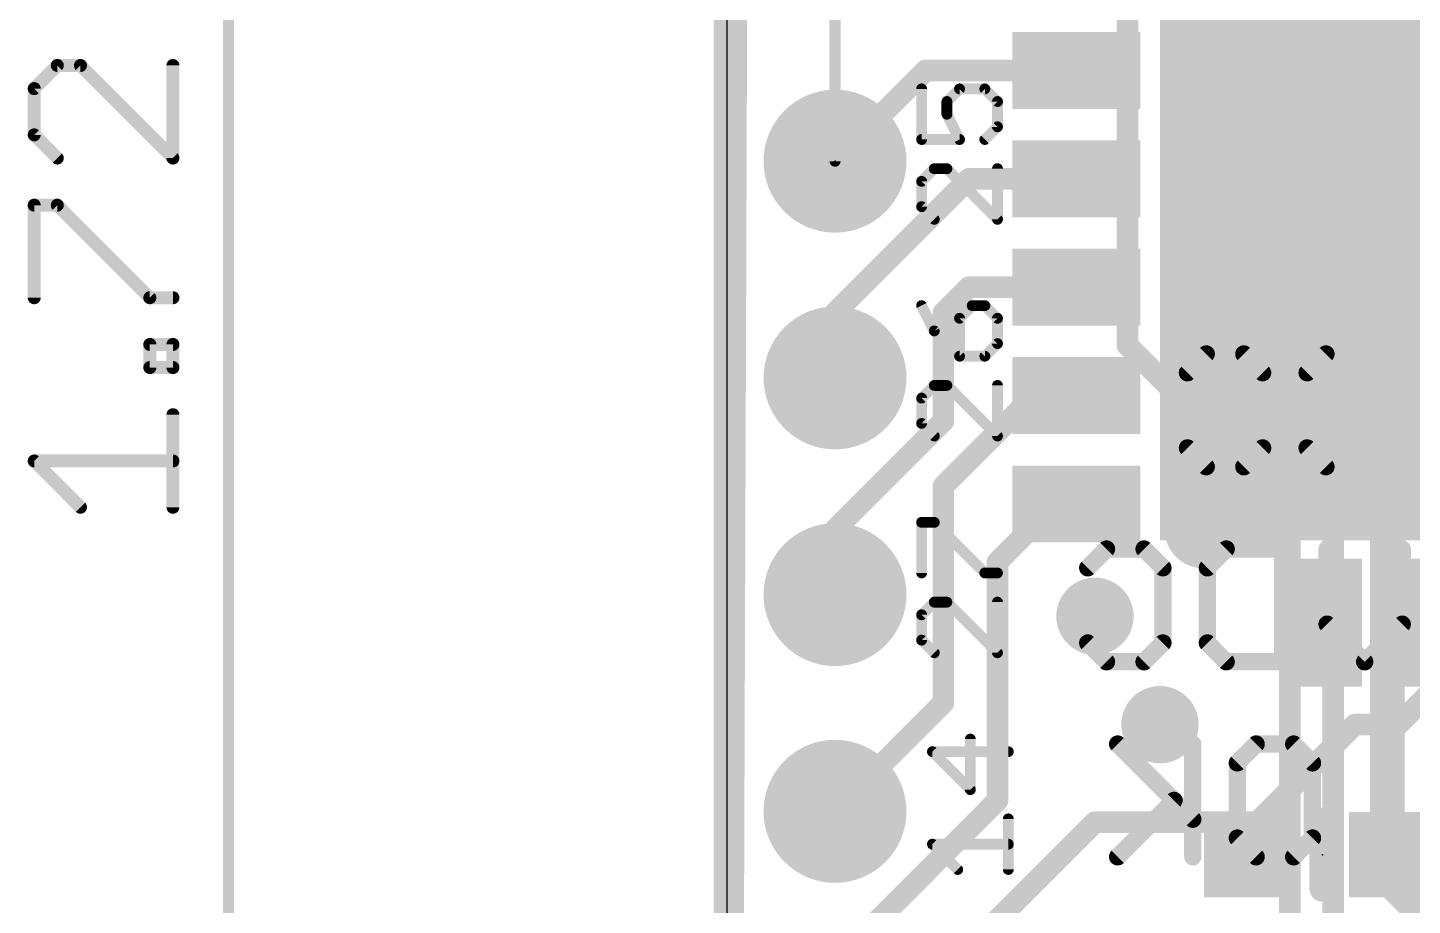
# Model space of a CAD drawing. Extents: x -8.2 to 30.2, y -5.3 to 52.8.
# Drawn here: x -8.2 to 8.04, y 14.77 to 25.06 of the extents above; entities that cross this region are included whole.
import ezdxf

# ---------------------------------------------------------------- set-up
doc = ezdxf.new("R2010")
doc.units = 0
for name, color, linetype in [('1', 12, 'CONTINUOUS'), ('16', 5, 'CONTINUOUS'), ('17', 110, 'CONTINUOUS'), ('18', 110, 'CONTINUOUS'), ('20', 53, 'CONTINUOUS'), ('21', 40, 'CONTINUOUS'), ('22', 6, 'CONTINUOUS'), ('23', 53, 'CONTINUOUS'), ('47', 253, 'CONTINUOUS')]:
    doc.layers.add(name, color=color, linetype=linetype)

# ---------------------------------------------------------------- blocks, each defined once
blk = doc.blocks.new('RECT')
blk.add_solid([(-0.5, -0.5), (0.5, -0.5), (-0.5, 0.5), (0.5, 0.5)])
blk = doc.blocks.new('ROUNDP')
at = {"const_width": 0.5}
blk.add_lwpolyline([(0, -0.25, 1), (0, 0.25, 1), (0, -0.25)], format="xyb", dxfattribs=at)
blk = doc.blocks.new('ROUNDV')
at = {"const_width": 0.5}
blk.add_lwpolyline([(0, -0.25, 1), (0, 0.25, 1), (0, -0.25)], format="xyb", dxfattribs=at)

msp = doc.modelspace()

# ---------------------------------------------------------------- linework, layer by layer
at = {"layer": '1'}
for points, const_width in [([(0, 0), (0.127, 36.703)], 0.3048), ([(2.333, 24.558), (1.27, 23.495)], 0.254), ([(4.1, 24.558), (2.333, 24.558)], 0.254), ([(2.841, 23.288), (1.27, 21.717)], 0.254), ([(4.1, 23.288), (2.841, 23.288)], 0.254), ([(2.841, 22.018), (2.54, 21.717)], 0.254), ([(4.1, 22.018), (2.841, 22.018)], 0.254), ([(1.27, 21.717), (1.27, 20.955)], 0.254), ([(2.54, 21.717), (2.54, 20.447)], 0.254), ([(3.603, 20.748), (2.54, 19.685)], 0.254), ([(4.1, 20.748), (3.603, 20.748)], 0.254), ([(2.54, 20.447), (1.27, 19.177)], 0.254), ([(2.54, 19.685), (2.54, 17.145)], 0.254), ([(3.857, 19.478), (3.175, 18.796)], 0.254), ([(4.1, 19.478), (3.857, 19.478)], 0.254), ([(1.27, 19.177), (1.27, 18.415)], 0.254), ([(3.175, 18.796), (3.175, 16.002)], 0.254), ([(8.27, 17.287), (7.874, 16.891)], 0.254), ([(2.54, 17.145), (1.27, 15.875)], 0.254), ([(7.366, 16.891), (6.223, 15.748)], 0.254), ([(7.874, 16.891), (7.366, 16.891)], 0.254), ([(3.175, 16.002), (1.27, 14.097)], 0.254), ([(4.318, 15.748), (2.54, 13.97)], 0.254), ([(4.318, 15.748), (6.223, 15.748)], 0.254), ([(6.135, 15.66), (6.223, 15.748)], 0.254), ([(6.135, 15.367), (6.135, 15.66)], 0.254), ([(6.223, 15.748), (6.516, 15.748)], 0.254), ([(7.835, 15.367), (8.216, 15.748)], 0.254)]:
    msp.add_lwpolyline(points, dxfattribs=dict(at, const_width=const_width))
at = {"layer": '1', "const_width": 0.127}
for points in [[(2.333, 24.6215, 1), (2.333, 24.4945)], [(2.3779, 24.5131, 1), (2.2881, 24.6029)], [(4.1, 24.4945, 1), (4.1, 24.6215)], [(1.2251, 23.5399, 1), (1.3149, 23.4501)], [(2.841, 23.3515, 1), (2.841, 23.2245)], [(2.8859, 23.2431, 1), (2.7961, 23.3329)], [(4.1, 23.2245, 1), (4.1, 23.3515)], [(2.841, 22.0815, 1), (2.841, 21.9545)], [(2.8859, 21.9731, 1), (2.7961, 22.0629)], [(4.1, 21.9545, 1), (4.1, 22.0815)], [(1.3335, 21.717, 1), (1.2065, 21.717)], [(1.2251, 21.7619, 1), (1.3149, 21.6721)], [(2.6035, 21.717, 1), (2.4765, 21.717)], [(2.4951, 21.7619, 1), (2.5849, 21.6721)], [(1.2065, 20.955, 1), (1.3335, 20.955)], [(3.603, 20.8115, 1), (3.603, 20.6845)], [(3.6479, 20.7031, 1), (3.5581, 20.7929)], [(4.1, 20.6845, 1), (4.1, 20.8115)], [(2.4765, 20.447, 1), (2.6035, 20.447)], [(2.5849, 20.4021, 1), (2.4951, 20.4919)], [(2.6035, 19.685, 1), (2.4765, 19.685)], [(2.4951, 19.7299, 1), (2.5849, 19.6401)], [(3.857, 19.5415, 1), (3.857, 19.4145)], [(3.9019, 19.4331, 1), (3.8121, 19.5229)], [(4.1, 19.4145, 1), (4.1, 19.5415)], [(1.3335, 19.177, 1), (1.2065, 19.177)], [(1.2251, 19.2219, 1), (1.3149, 19.1321)], [(3.2385, 18.796, 1), (3.1115, 18.796)], [(3.1301, 18.8409, 1), (3.2199, 18.7511)], [(1.2065, 18.415, 1), (1.3335, 18.415)], [(2.5849, 17.1001, 1), (2.4951, 17.1899)], [(2.4765, 17.145, 1), (2.6035, 17.145)], [(7.366, 16.9545, 1), (7.366, 16.8275)], [(7.4109, 16.8461, 1), (7.3211, 16.9359)], [(7.8291, 16.9359, 1), (7.9189, 16.8461)], [(7.874, 16.8275, 1), (7.874, 16.9545)], [(3.2199, 15.9571, 1), (3.1301, 16.0469)], [(1.2251, 15.9199, 1), (1.3149, 15.8301)], [(3.1115, 16.002, 1), (3.2385, 16.002)], [(4.318, 15.8115, 1), (4.318, 15.6845)], [(4.3629, 15.7031, 1), (4.2731, 15.7929)], [(6.1985, 15.66, 1), (6.0715, 15.66)], [(6.0901, 15.7049, 1), (6.1799, 15.6151)], [(6.223, 15.8115, 1), (6.223, 15.6845)], [(6.1781, 15.7929, 1), (6.2679, 15.7031)], [(6.2679, 15.7031, 1), (6.1781, 15.7929)], [(6.223, 15.6845, 1), (6.223, 15.8115)], [(6.516, 15.6845, 1), (6.516, 15.8115)], [(6.0715, 15.367, 1), (6.1985, 15.367)], [(7.7901, 15.4119, 1), (7.8799, 15.3221)]]:
    msp.add_lwpolyline(points, format="xyb", dxfattribs=at)
at = {"layer": '16'}
for points, const_width in [([(0, 0), (0, 36.703)], 0.3048), ([(4.699, 21.336), (4.699, 35.7505)], 0.254), ([(5.334, 21.463), (5.334, 33.02)], 0.254), ([(5.969, 21.717), (5.969, 32.385)], 0.4064), ([(7.747, 19.939), (5.969, 21.717)], 0.4064), ([(6.604, 19.431), (4.699, 21.336)], 0.254), ([(7.112, 19.685), (5.334, 21.463)], 0.254), ([(7.747, 15.113), (7.747, 19.939)], 0.4064), ([(7.112, 11.43), (7.112, 19.685)], 0.254), ([(6.604, 11.049), (6.604, 19.431)], 0.254), ([(8.636, 14.224), (7.747, 15.113)], 0.4064)]:
    msp.add_lwpolyline(points, dxfattribs=dict(at, const_width=const_width))
for points, const_width in [([(6.0408, 21.7888, 1), (5.8972, 21.6452)], 0.2032), ([(5.8674, 21.717, 1), (6.0706, 21.717)], 0.2032), ([(4.7439, 21.3809, 1), (4.6541, 21.2911)], 0.127), ([(5.3789, 21.5079, 1), (5.2891, 21.4181)], 0.127), ([(5.2705, 21.463, 1), (5.3975, 21.463)], 0.127), ([(4.6355, 21.336, 1), (4.7625, 21.336)], 0.127), ([(7.8486, 19.939, 1), (7.6454, 19.939)], 0.2032), ([(7.6752, 19.8672, 1), (7.8188, 20.0108)], 0.2032), ([(7.1755, 19.685, 1), (7.0485, 19.685)], 0.127), ([(7.0671, 19.6401, 1), (7.1569, 19.7299)], 0.127), ([(6.6675, 19.431, 1), (6.5405, 19.431)], 0.127), ([(6.5591, 19.3861, 1), (6.6489, 19.4759)], 0.127), ([(7.8188, 15.1848, 1), (7.6752, 15.0412)], 0.2032), ([(7.6454, 15.113, 1), (7.8486, 15.113)], 0.2032)]:
    msp.add_lwpolyline(points, format="xyb", dxfattribs=dict(at, const_width=const_width))
at = {"layer": '20'}
msp.add_line((0, 41.148), (0, 2.54), dxfattribs=at)
at = {"layer": '21'}
for points, const_width in [([(2.2852, 24.3422), (2.2852, 23.749)], 0.127), ([(2.5818, 24.1939), (2.7301, 24.3422)], 0.127), ([(2.7301, 24.3422), (3.0267, 24.3422)], 0.127), ([(3.0267, 24.3422), (3.175, 24.1939)], 0.127), ([(2.5818, 24.0456), (2.5818, 24.1939)], 0.127), ([(3.175, 24.1939), (3.175, 23.8973)], 0.127), ([(2.7301, 23.749), (2.5818, 24.0456)], 0.127), ([(3.175, 23.8973), (3.0267, 23.749)], 0.127), ([(2.2852, 23.749), (2.7301, 23.749)], 0.127), ([(2.4335, 23.4067), (2.2852, 23.2584)], 0.127), ([(2.5818, 23.4067), (2.4335, 23.4067)], 0.127), ([(3.175, 22.8135), (2.5818, 23.4067)], 0.127), ([(3.175, 23.4067), (3.175, 22.8135)], 0.127), ([(2.2852, 23.2584), (2.2852, 22.9618)], 0.127), ([(2.2852, 22.9618), (2.4335, 22.8135)], 0.127), ([(2.2852, 21.8022), (2.4335, 21.5056)], 0.127), ([(2.8784, 21.8022), (2.7301, 21.6539)], 0.127), ([(3.0267, 21.8022), (2.8784, 21.8022)], 0.127), ([(3.175, 21.6539), (3.0267, 21.8022)], 0.127), ([(2.7301, 21.6539), (2.7301, 21.209)], 0.127), ([(3.175, 21.3573), (3.175, 21.6539)], 0.127), ([(2.4335, 21.5056), (2.7301, 21.209)], 0.127), ([(2.7301, 21.209), (3.0267, 21.209)], 0.127), ([(3.0267, 21.209), (3.175, 21.3573)], 0.127), ([(2.4335, 20.8667), (2.2852, 20.7184)], 0.127), ([(2.2852, 20.7184), (2.2852, 20.4218)], 0.127), ([(2.5818, 20.8667), (2.4335, 20.8667)], 0.127), ([(3.175, 20.2735), (2.5818, 20.8667)], 0.127), ([(3.175, 20.8667), (3.175, 20.2735)], 0.127), ([(2.2852, 20.4218), (2.4335, 20.2735)], 0.127), ([(2.2852, 18.669), (2.2852, 19.2622)], 0.127), ([(2.2852, 19.2622), (2.4335, 19.2622)], 0.127), ([(2.4335, 19.2622), (3.0267, 18.669)], 0.127), ([(3.0267, 18.669), (3.175, 18.669)], 0.127), ([(2.4335, 18.3267), (2.2852, 18.1784)], 0.127), ([(2.5818, 18.3267), (2.4335, 18.3267)], 0.127), ([(3.175, 17.7335), (2.5818, 18.3267)], 0.127), ([(3.175, 18.3267), (3.175, 17.7335)], 0.127), ([(2.2852, 18.1784), (2.2852, 17.8818)], 0.127), ([(2.2852, 17.8818), (2.4335, 17.7335)], 0.127), ([(2.8571, 16.129), (2.8571, 16.7222)], 0.127), ([(3.302, 16.5739), (2.4122, 16.5739)], 0.127), ([(2.4122, 16.5739), (2.8571, 16.129)], 0.127), ([(6.985, 15.767), (6.985, 14.967)], 0.3048), ([(3.302, 15.1935), (3.302, 15.7867)], 0.127), ([(2.7088, 15.1935), (2.4122, 15.4901)], 0.127), ([(2.4122, 15.4901), (3.302, 15.4901)], 0.127)]:
    msp.add_lwpolyline(points, dxfattribs=dict(at, const_width=const_width))
for points, const_width in [([(2.317, 24.3422, 1), (2.2535, 24.3422)], 0.0635), ([(2.7301, 24.3739, 1), (2.7301, 24.3104)], 0.0635), ([(2.7526, 24.3197, 1), (2.7077, 24.3646)], 0.0635), ([(3.0492, 24.3646, 1), (3.0043, 24.3197)], 0.0635), ([(3.0267, 24.3104, 1), (3.0267, 24.3739)], 0.0635), ([(2.6136, 24.1939, 1), (2.5501, 24.1939)], 0.0635), ([(2.5594, 24.2163, 1), (2.6043, 24.1714)], 0.0635), ([(3.2068, 24.1939, 1), (3.1433, 24.1939)], 0.0635), ([(3.1525, 24.1714, 1), (3.1975, 24.2163)], 0.0635), ([(2.6102, 24.0598, 1), (2.5534, 24.0314)], 0.0635), ([(2.5501, 24.0456, 1), (2.6136, 24.0456)], 0.0635), ([(3.1433, 23.8973, 1), (3.2068, 23.8973)], 0.0635), ([(3.1975, 23.8748, 1), (3.1525, 23.9197)], 0.0635), ([(2.2852, 23.7808, 1), (2.2852, 23.7173)], 0.0635), ([(2.2535, 23.749, 1), (2.317, 23.749)], 0.0635), ([(2.7017, 23.7348, 1), (2.7585, 23.7632)], 0.0635), ([(2.7301, 23.7173, 1), (2.7301, 23.7808)], 0.0635), ([(3.0043, 23.7715, 1), (3.0492, 23.7265)], 0.0635), ([(2.4335, 23.4384, 1), (2.4335, 23.3749)], 0.0635), ([(2.456, 23.3842, 1), (2.4111, 23.4291)], 0.0635), ([(2.6043, 23.4291, 1), (2.5594, 23.3842)], 0.0635), ([(2.5818, 23.3749, 1), (2.5818, 23.4384)], 0.0635), ([(3.2068, 23.4067, 1), (3.1433, 23.4067)], 0.0635), ([(2.317, 23.2584, 1), (2.2535, 23.2584)], 0.0635), ([(2.2628, 23.2808, 1), (2.3077, 23.2359)], 0.0635), ([(2.2535, 22.9618, 1), (2.317, 22.9618)], 0.0635), ([(2.3077, 22.9842, 1), (2.2628, 22.9393)], 0.0635), ([(2.4111, 22.791, 1), (2.456, 22.8359)], 0.0635), ([(3.1433, 22.8135, 1), (3.2068, 22.8135)], 0.0635), ([(3.1525, 22.791, 1), (3.1975, 22.8359)], 0.0635), ([(2.3136, 21.8164, 1), (2.2568, 21.788)], 0.0635), ([(2.8784, 21.8339, 1), (2.8784, 21.7704)], 0.0635), ([(2.9009, 21.7797, 1), (2.856, 21.8246)], 0.0635), ([(3.0492, 21.8246, 1), (3.0043, 21.7797)], 0.0635), ([(3.0267, 21.7704, 1), (3.0267, 21.8339)], 0.0635), ([(2.7619, 21.6539, 1), (2.6984, 21.6539)], 0.0635), ([(2.7077, 21.6763, 1), (2.7526, 21.6314)], 0.0635), ([(3.2068, 21.6539, 1), (3.1433, 21.6539)], 0.0635), ([(3.1525, 21.6314, 1), (3.1975, 21.6763)], 0.0635), ([(2.456, 21.528, 1), (2.4111, 21.4831)], 0.0635), ([(2.4051, 21.4914, 1), (2.4619, 21.5198)], 0.0635), ([(2.7301, 21.2407, 1), (2.7301, 21.1773)], 0.0635), ([(3.0267, 21.1773, 1), (3.0267, 21.2407)], 0.0635), ([(3.1433, 21.3573, 1), (3.2068, 21.3573)], 0.0635), ([(3.1975, 21.3348, 1), (3.1525, 21.3797)], 0.0635), ([(2.6984, 21.209, 1), (2.7619, 21.209)], 0.0635), ([(2.7077, 21.1865, 1), (2.7526, 21.2315)], 0.0635), ([(3.0043, 21.2315, 1), (3.0492, 21.1865)], 0.0635), ([(2.317, 20.7184, 1), (2.2535, 20.7184)], 0.0635), ([(2.4335, 20.8984, 1), (2.4335, 20.8349)], 0.0635), ([(2.456, 20.8442, 1), (2.4111, 20.8891)], 0.0635), ([(2.6043, 20.8891, 1), (2.5594, 20.8442)], 0.0635), ([(2.5818, 20.8349, 1), (2.5818, 20.8984)], 0.0635), ([(3.2068, 20.8667, 1), (3.1433, 20.8667)], 0.0635), ([(2.2628, 20.7408, 1), (2.3077, 20.6959)], 0.0635), ([(2.3077, 20.4442, 1), (2.2628, 20.3993)], 0.0635), ([(2.2535, 20.4218, 1), (2.317, 20.4218)], 0.0635), ([(2.4111, 20.251, 1), (2.456, 20.2959)], 0.0635), ([(3.1433, 20.2735, 1), (3.2068, 20.2735)], 0.0635), ([(3.1525, 20.251, 1), (3.1975, 20.2959)], 0.0635), ([(2.317, 19.2622, 1), (2.2535, 19.2622)], 0.0635), ([(2.2852, 19.2939, 1), (2.2852, 19.2304)], 0.0635), ([(2.456, 19.2846, 1), (2.4111, 19.2397)], 0.0635), ([(2.4335, 19.2304, 1), (2.4335, 19.2939)], 0.0635), ([(2.2535, 18.669, 1), (2.317, 18.669)], 0.0635), ([(3.0267, 18.7007, 1), (3.0267, 18.6373)], 0.0635), ([(3.0043, 18.6465, 1), (3.0492, 18.6915)], 0.0635), ([(3.175, 18.6373, 1), (3.175, 18.7007)], 0.0635), ([(2.4335, 18.3584, 1), (2.4335, 18.2949)], 0.0635), ([(2.456, 18.3042, 1), (2.4111, 18.3491)], 0.0635), ([(2.6043, 18.3491, 1), (2.5594, 18.3042)], 0.0635), ([(2.5818, 18.2949, 1), (2.5818, 18.3584)], 0.0635), ([(3.2068, 18.3267, 1), (3.1433, 18.3267)], 0.0635), ([(2.317, 18.1784, 1), (2.2535, 18.1784)], 0.0635), ([(2.2628, 18.2008, 1), (2.3077, 18.1559)], 0.0635), ([(2.2535, 17.8818, 1), (2.317, 17.8818)], 0.0635), ([(2.3077, 17.9042, 1), (2.2628, 17.8593)], 0.0635), ([(2.4111, 17.711, 1), (2.456, 17.7559)], 0.0635), ([(3.1433, 17.7335, 1), (3.2068, 17.7335)], 0.0635), ([(3.1525, 17.711, 1), (3.1975, 17.7559)], 0.0635), ([(2.8889, 16.7222, 1), (2.8254, 16.7222)], 0.0635), ([(2.4122, 16.6056, 1), (2.4122, 16.5421)], 0.0635), ([(2.4347, 16.5963, 1), (2.3898, 16.5514)], 0.0635), ([(3.302, 16.5421, 1), (3.302, 16.6056)], 0.0635), ([(2.8254, 16.129, 1), (2.8889, 16.129)], 0.0635), ([(2.8347, 16.1065, 1), (2.8796, 16.1515)], 0.0635), ([(7.0612, 15.767, 1), (6.9088, 15.767)], 0.1524), ([(3.3338, 15.7867, 1), (3.2702, 15.7867)], 0.0635), ([(2.4122, 15.5218, 1), (2.4122, 15.4583)], 0.0635), ([(2.4347, 15.5125, 1), (2.3898, 15.4676)], 0.0635), ([(3.302, 15.4583, 1), (3.302, 15.5218)], 0.0635), ([(2.6864, 15.171, 1), (2.7313, 15.2159)], 0.0635), ([(3.2702, 15.1935, 1), (3.3338, 15.1935)], 0.0635), ([(6.9088, 14.967, 1), (7.0612, 14.967)], 0.1524)]:
    msp.add_lwpolyline(points, format="xyb", dxfattribs=dict(at, const_width=const_width))
at = {"layer": '22', "const_width": 0.2032}
for points in [[(5.4024, 21.0152), (5.6227, 21.2355)], [(5.6227, 21.2355), (6.0633, 21.2355)], [(6.0633, 21.2355), (6.2837, 21.0152)], [(6.8056, 21.0152), (7.026, 21.2355)], [(7.026, 21.2355), (7.6869, 21.2355)], [(7.6869, 21.2355), (7.6869, 19.9136)], [(6.2837, 21.0152), (6.2837, 20.1339)], [(6.8056, 20.1339), (6.8056, 21.0152)], [(5.6227, 19.9136), (5.4024, 20.1339)], [(6.2837, 20.1339), (6.0633, 19.9136)], [(7.026, 19.9136), (6.8056, 20.1339)], [(6.0633, 19.9136), (5.6227, 19.9136)], [(7.6869, 19.9136), (7.026, 19.9136)], [(4.233, 18.7292), (4.4533, 18.9495)], [(4.4533, 18.9495), (4.8939, 18.9495)], [(4.8939, 18.9495), (5.1143, 18.7292)], [(5.6363, 18.7292), (5.8566, 18.9495)], [(5.8566, 18.9495), (6.5175, 18.9495)], [(6.5175, 18.9495), (6.5175, 17.6276)], [(7.0395, 18.0682), (7.0395, 18.9495)], [(7.9208, 18.9495), (7.9208, 18.0682)], [(5.1143, 18.7292), (5.1143, 17.8479)], [(5.6363, 17.8479), (5.6363, 18.7292)], [(7.4802, 17.6276), (7.0395, 18.0682)], [(7.9208, 18.0682), (7.4802, 17.6276)], [(4.4533, 17.6276), (4.233, 17.8479)], [(5.1143, 17.8479), (4.8939, 17.6276)], [(5.8566, 17.6276), (5.6363, 17.8479)], [(4.8939, 17.6276), (4.4533, 17.6276)], [(6.5175, 17.6276), (5.8566, 17.6276)], [(5.4651, 15.7822), (4.5838, 16.6635)], [(5.4651, 16.6635), (5.4651, 15.3416)], [(5.9871, 16.4432), (6.2074, 16.6635)], [(6.2074, 16.6635), (6.648, 16.6635)], [(6.648, 16.6635), (6.8684, 16.4432)], [(5.9871, 15.5619), (5.9871, 16.4432)], [(6.8684, 16.4432), (6.8684, 15.5619)], [(5.2448, 16.0026), (4.5838, 15.3416)], [(6.2074, 15.3416), (5.9871, 15.5619)], [(6.8684, 15.5619), (6.648, 15.3416)], [(6.648, 15.3416), (6.2074, 15.3416)]]:
    msp.add_lwpolyline(points, dxfattribs=at)
at = {"layer": '22', "const_width": 0.1016}
for points in [[(5.6227, 21.2863, 1), (5.6227, 21.1847)], [(5.6586, 21.1996, 1), (5.5868, 21.2714)], [(6.0993, 21.2714, 1), (6.0274, 21.1996)], [(6.0633, 21.1847, 1), (6.0633, 21.2863)], [(7.026, 21.2863, 1), (7.026, 21.1847)], [(7.0619, 21.1996, 1), (6.9901, 21.2714)], [(7.7377, 21.2355, 1), (7.6361, 21.2355)], [(7.6869, 21.1847, 1), (7.6869, 21.2863)], [(6.3345, 21.0152, 1), (6.2329, 21.0152)], [(6.8564, 21.0152, 1), (6.7549, 21.0152)], [(5.3665, 21.0511, 1), (5.4383, 20.9793)], [(6.2477, 20.9793, 1), (6.3196, 21.0511)], [(6.7697, 21.0511, 1), (6.8416, 20.9793)], [(5.4383, 20.1698, 1), (5.3665, 20.098)], [(6.2329, 20.1339, 1), (6.3345, 20.1339)], [(6.3196, 20.098, 1), (6.2477, 20.1698)], [(6.8416, 20.1698, 1), (6.7697, 20.098)], [(6.7549, 20.1339, 1), (6.8564, 20.1339)], [(5.6227, 19.9644, 1), (5.6227, 19.8628)], [(5.5868, 19.8777, 1), (5.6586, 19.9495)], [(6.0274, 19.9495, 1), (6.0993, 19.8777)], [(6.0633, 19.8628, 1), (6.0633, 19.9644)], [(7.026, 19.9644, 1), (7.026, 19.8628)], [(6.9901, 19.8777, 1), (7.0619, 19.9495)], [(7.6869, 19.8628, 1), (7.6869, 19.9644)], [(7.6361, 19.9136, 1), (7.7377, 19.9136)], [(4.4533, 19.0003, 1), (4.4533, 18.8987)], [(4.4892, 18.9136, 1), (4.4174, 18.9854)], [(4.9299, 18.9854, 1), (4.858, 18.9136)], [(4.8939, 18.8987, 1), (4.8939, 19.0003)], [(5.8566, 19.0003, 1), (5.8566, 18.8987)], [(5.8925, 18.9136, 1), (5.8207, 18.9854)], [(6.5683, 18.9495, 1), (6.4667, 18.9495)], [(6.5175, 18.8987, 1), (6.5175, 19.0003)], [(7.0903, 18.9495, 1), (6.9887, 18.9495)], [(7.9716, 18.9495, 1), (7.87, 18.9495)], [(4.1971, 18.7651, 1), (4.2689, 18.6933)], [(5.1651, 18.7292, 1), (5.0635, 18.7292)], [(5.0783, 18.6933, 1), (5.1502, 18.7651)], [(5.6003, 18.7651, 1), (5.6722, 18.6933)], [(5.6871, 18.7292, 1), (5.5855, 18.7292)], [(7.0755, 18.1042, 1), (7.0036, 18.0323)], [(6.9887, 18.0682, 1), (7.0903, 18.0682)], [(7.87, 18.0682, 1), (7.9716, 18.0682)], [(7.9567, 18.0323, 1), (7.8849, 18.1042)], [(4.2689, 17.8838, 1), (4.1971, 17.812)], [(5.0635, 17.8479, 1), (5.1651, 17.8479)], [(5.1502, 17.812, 1), (5.0783, 17.8838)], [(5.6722, 17.8838, 1), (5.6003, 17.812)], [(5.5855, 17.8479, 1), (5.6871, 17.8479)], [(4.4533, 17.6784, 1), (4.4533, 17.5768)], [(4.4174, 17.5917, 1), (4.4892, 17.6635)], [(4.858, 17.6635, 1), (4.9299, 17.5917)], [(4.8939, 17.5768, 1), (4.8939, 17.6784)], [(5.8566, 17.6784, 1), (5.8566, 17.5768)], [(5.8207, 17.5917, 1), (5.8925, 17.6635)], [(6.5175, 17.5768, 1), (6.5175, 17.6784)], [(7.4443, 17.6635, 1), (7.5161, 17.5917)], [(7.4443, 17.5917, 1), (7.5161, 17.6635)], [(6.4667, 17.6276, 1), (6.5683, 17.6276)], [(4.6197, 16.6994, 1), (4.5479, 16.6276)], [(5.5159, 16.6635, 1), (5.4143, 16.6635)], [(6.2074, 16.7143, 1), (6.2074, 16.6127)], [(6.2433, 16.6276, 1), (6.1715, 16.6994)], [(6.684, 16.6994, 1), (6.6121, 16.6276)], [(6.648, 16.6127, 1), (6.648, 16.7143)], [(6.0379, 16.4432, 1), (5.9363, 16.4432)], [(5.9512, 16.4791, 1), (6.023, 16.4073)], [(6.9192, 16.4432, 1), (6.8176, 16.4432)], [(6.8324, 16.4073, 1), (6.9043, 16.4791)], [(5.2807, 15.9666, 1), (5.2088, 16.0385)], [(5.4292, 15.7463, 1), (5.501, 15.8182)], [(6.023, 15.5978, 1), (5.9512, 15.526)], [(5.9363, 15.5619, 1), (6.0379, 15.5619)], [(6.8176, 15.5619, 1), (6.9192, 15.5619)], [(6.9043, 15.526, 1), (6.8324, 15.5978)], [(4.5479, 15.3775, 1), (4.6197, 15.3057)], [(6.2074, 15.3924, 1), (6.2074, 15.2908)], [(6.1715, 15.3057, 1), (6.2433, 15.3775)], [(6.6121, 15.3775, 1), (6.684, 15.3057)], [(6.648, 15.2908, 1), (6.648, 15.3924)], [(5.4143, 15.3416, 1), (5.5159, 15.3416)]]:
    msp.add_lwpolyline(points, format="xyb", dxfattribs=at)
at = {"layer": '23'}
for p in [(1.27, 23.495), (6.985, 15.367)]:
    msp.add_point(p, dxfattribs=at)
at = {"layer": '47'}
for points, const_width in [([(1.27, 23.495), (1.27, 48.178)], 0.13), ([(-5.842, 0.065), (-5.842, 43.623)], 0.13), ([(-7.8485, 24.6164), (-8.1197, 24.3452)], 0.1524), ([(-7.5774, 24.6164), (-7.8485, 24.6164)], 0.1524), ([(-6.4927, 23.5317), (-7.5774, 24.6164)], 0.1524), ([(-6.4927, 24.6164), (-6.4927, 23.5317)], 0.1524), ([(-8.1197, 24.3452), (-8.1197, 23.8029)], 0.1524), ([(-8.1197, 23.8029), (-7.8485, 23.5317)], 0.1524), ([(-8.1197, 21.8945), (-8.1197, 22.9792)], 0.1524), ([(-8.1197, 22.9792), (-7.8485, 22.9792)], 0.1524), ([(-7.8485, 22.9792), (-6.7639, 21.8945)], 0.1524), ([(-6.7639, 21.8945), (-6.4927, 21.8945)], 0.1524), ([(-6.7639, 21.076), (-6.7639, 21.3471)], 0.1524), ([(-6.7639, 21.3471), (-6.4927, 21.3471)], 0.1524), ([(-6.4927, 21.3471), (-6.4927, 21.076)], 0.1524), ([(-6.4927, 21.076), (-6.7639, 21.076)], 0.1524), ([(-6.4927, 19.4388), (-6.4927, 20.5235)], 0.1524), ([(-7.5774, 19.4388), (-8.1197, 19.9811)], 0.1524), ([(-8.1197, 19.9811), (-6.4927, 19.9811)], 0.1524)]:
    msp.add_lwpolyline(points, dxfattribs=dict(at, const_width=const_width))
for points, const_width in [([(-7.8485, 24.6545, 1), (-7.8485, 24.5783)], 0.0762), ([(-7.8216, 24.5894, 1), (-7.8755, 24.6433)], 0.0762), ([(-7.5504, 24.6433, 1), (-7.6043, 24.5894)], 0.0762), ([(-7.5774, 24.5783, 1), (-7.5774, 24.6545)], 0.0762), ([(-6.4546, 24.6164, 1), (-6.5308, 24.6164)], 0.0762), ([(-8.0816, 24.3452, 1), (-8.1578, 24.3452)], 0.0762), ([(-8.1466, 24.3721, 1), (-8.0927, 24.3183)], 0.0762), ([(-8.0927, 23.8298, 1), (-8.1466, 23.7759)], 0.0762), ([(-8.1578, 23.8029, 1), (-8.0816, 23.8029)], 0.0762), ([(-7.8755, 23.5048, 1), (-7.8216, 23.5586)], 0.0762), ([(-6.5308, 23.5317, 1), (-6.4546, 23.5317)], 0.0762), ([(-6.5196, 23.5048, 1), (-6.4658, 23.5586)], 0.0762), ([(1.2375, 23.495, 1), (1.3025, 23.495)], 0.065), ([(-8.0816, 22.9792, 1), (-8.1578, 22.9792)], 0.0762), ([(-8.1197, 23.0173, 1), (-8.1197, 22.9411)], 0.0762), ([(-7.8216, 23.0061, 1), (-7.8755, 22.9523)], 0.0762), ([(-7.8485, 22.9411, 1), (-7.8485, 23.0173)], 0.0762), ([(-8.1578, 21.8945, 1), (-8.0816, 21.8945)], 0.0762), ([(-6.7639, 21.9326, 1), (-6.7639, 21.8564)], 0.0762), ([(-6.7908, 21.8676, 1), (-6.7369, 21.9215)], 0.0762), ([(-6.4927, 21.8564, 1), (-6.4927, 21.9326)], 0.0762), ([(-6.7258, 21.3471, 1), (-6.802, 21.3471)], 0.0762), ([(-6.7639, 21.3852, 1), (-6.7639, 21.309)], 0.0762), ([(-6.4546, 21.3471, 1), (-6.5308, 21.3471)], 0.0762), ([(-6.4927, 21.309, 1), (-6.4927, 21.3852)], 0.0762), ([(-6.7639, 21.1141, 1), (-6.7639, 21.0379)], 0.0762), ([(-6.802, 21.076, 1), (-6.7258, 21.076)], 0.0762), ([(-6.5308, 21.076, 1), (-6.4546, 21.076)], 0.0762), ([(-6.4927, 21.0379, 1), (-6.4927, 21.1141)], 0.0762), ([(-6.4546, 20.5235, 1), (-6.5308, 20.5235)], 0.0762), ([(-8.0927, 20.0081, 1), (-8.1466, 19.9542)], 0.0762), ([(-8.1197, 20.0192, 1), (-8.1197, 19.943)], 0.0762), ([(-6.4927, 19.943, 1), (-6.4927, 20.0192)], 0.0762), ([(-7.6043, 19.4119, 1), (-7.5504, 19.4658)], 0.0762), ([(-6.5308, 19.4388, 1), (-6.4546, 19.4388)], 0.0762)]:
    msp.add_lwpolyline(points, format="xyb", dxfattribs=dict(at, const_width=const_width))

# ---------------------------------------------------------------- block references
at = {"layer": '1', "xscale": 1.5, "yscale": 0.9}
for p, rotation in [((4.1, 24.558), 180), ((4.1, 23.288), 180), ((4.1, 22.018), 180), ((4.1, 20.748), 180), ((4.1, 19.478), 180), ((7, 18.088), 270), ((8.27, 18.088), 270)]:
    msp.add_blockref('RECT', p, dxfattribs=dict(at, rotation=rotation))
at = {"layer": '1', "xscale": 1.075}
for p in [(6.135, 15.367), (7.835, 15.367)]:
    msp.add_blockref('RECT', p, dxfattribs=at)
at = {"layer": '17', "xscale": 1.6764, "yscale": 1.6764}
for p in [(1.27, 23.495), (1.27, 23.495), (1.27, 20.955), (1.27, 20.955), (1.27, 18.415), (1.27, 18.415), (1.27, 15.875), (1.27, 15.875)]:
    msp.add_blockref('ROUNDP', p, dxfattribs=at)
at = {"layer": '18', "xscale": 0.9064, "yscale": 0.9064}
for p in [(7.239, 22.479), (7.239, 22.479), (5.588, 19.177), (5.588, 19.177), (4.318, 18.161), (4.318, 18.161), (5.08, 16.891), (5.08, 16.891)]:
    msp.add_blockref('ROUNDV', p, dxfattribs=at)
at = {"layer": '21', "xscale": 4.699, "yscale": 17.907}
msp.add_blockref('RECT', (7.4295, 28.0035), dxfattribs=at)

doc.saveas('drawing.dxf')
